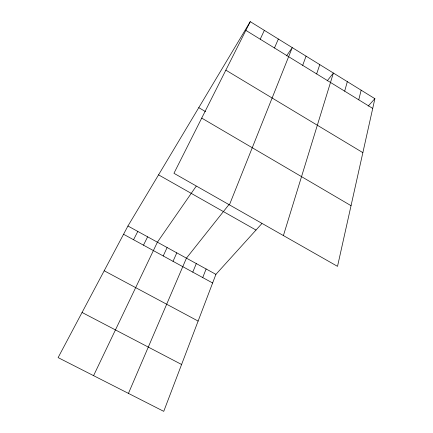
<?xml version="1.0" encoding="UTF-8"?>
<svg xmlns="http://www.w3.org/2000/svg" width="433" height="433" viewBox="0 0 433 433"><rect width="100%" height="100%" fill="white"/><g stroke="black" fill="none" stroke-linecap="round" stroke-linejoin="round"><path stroke-width="0.65" d="M374.886 98.681L337.518 266.355L173.947 173.297L250.247 21.65L374.886 98.681L368.169 106.096M358.746 99.817L361.154 90.194M344.673 91.163L347.326 81.648M283.409 235.568L333.394 73.036L327.169 80.879M316.647 73.924L319.781 64.625M302.689 65.34L306.066 56.149M261.857 223.585L215.91 274.36L163.744 411.35L58.114 357.604L127.941 226.004L250.247 21.65M202.725 277.569L206.13 268.98M229.43 204.858L292.259 47.614L286.527 55.884M192.777 272.13L196.306 263.578M128.439 393.386L186.428 258.155L228.803 204.782M274.479 47.982L278.354 39.024M173.027 261.326L176.794 252.856M163.23 255.963L167.116 247.541M260.217 39.214L264.352 30.364M93.577 375.649L157.395 242.193L196.187 186.228M143.491 245.165L147.621 236.824M133.548 239.73L137.802 231.428M82.064 312.469L181.589 364.489M104.191 270.766L198.119 321.075M123.557 234.264L212.625 282.987M127.941 226.004L215.91 274.36M158.554 174.856L256.006 230.053M201.724 118.095L351.039 205.68M198.774 107.649L205.513 111.622M225.847 70.141L362.859 152.638M245.857 30.375L372.716 108.412"/></g></svg>
